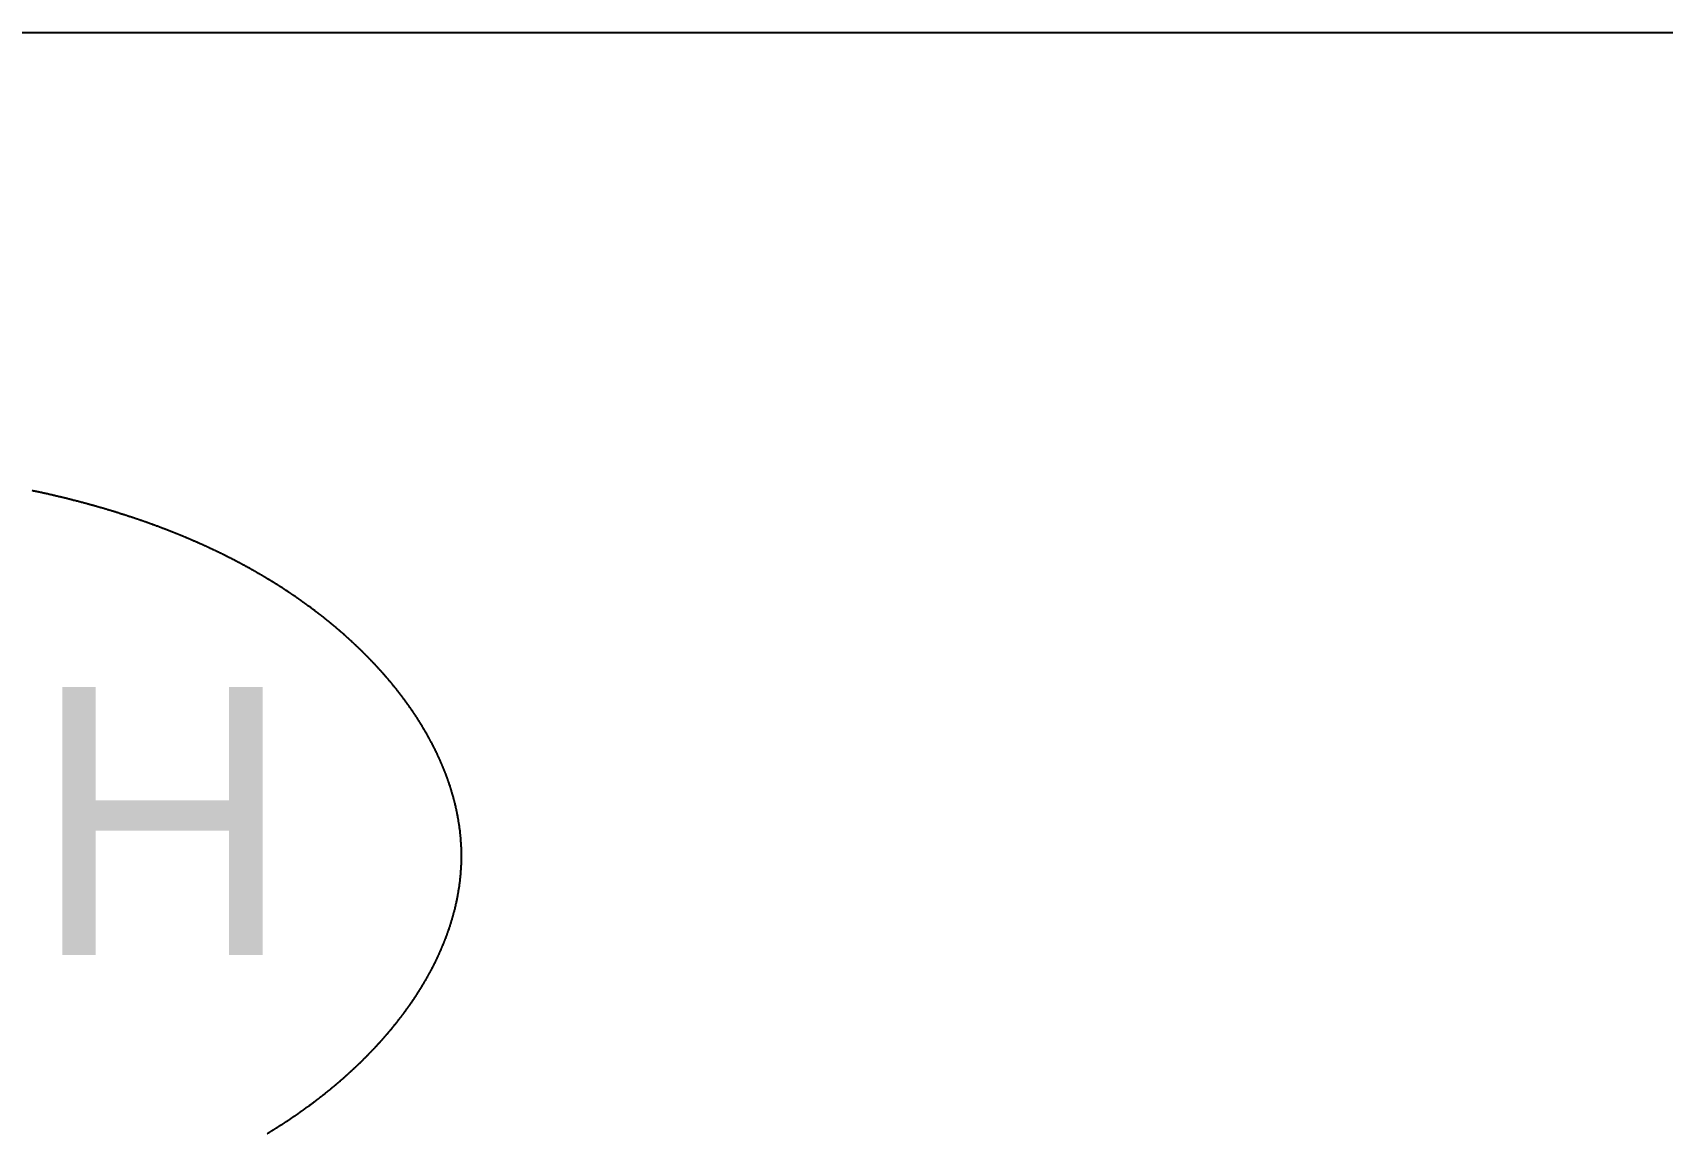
# Model space of a CAD drawing. Header units: millimetres. Extents: x 88 to 97873, y 32 to 55088.
# Drawn here: x 48591.57 to 48623.48, y 4638.97 to 4660.51 of the extents above; entities that cross this region are included whole.
import ezdxf

# ---------------------------------------------------------------- set-up
doc = ezdxf.new("R2010")
doc.units = ezdxf.units.MM
doc.header["$LTSCALE"] = 0.3
doc.layers.add('FICHAS_XLR', color=7, linetype='Continuous')
doc.styles.add('Standar', font='GOTHIC.TTF', dxfattribs={"height": 1.35})

# ---------------------------------------------------------------- blocks, each defined once
blk = doc.blocks.new('FICHA_XLR_FEMEA')
at = {"layer": 'FICHAS_XLR', "color": 0}
blk.add_lwpolyline([(340.7, 1173.3), (341, 1173.5), (341.2, 1173.7), (341.5, 1173.8), (341.8, 1174), (342, 1174.2), (342.3, 1174.3), (342.6, 1174.5), (342.9, 1174.7), (343.1, 1174.8), (343.4, 1175), (343.7, 1175.2), (343.9, 1175.3), (344.2, 1175.5), (344.5, 1175.7), (344.7, 1175.8), (345, 1176), (345.3, 1176.2), (345.5, 1176.3), (345.8, 1176.5), (346.1, 1176.7), (346.3, 1176.8), (346.6, 1177), (346.9, 1177.2), (347.1, 1177.3), (347.4, 1177.5), (347.7, 1177.7), (347.9, 1177.8), (348.2, 1178), (348.5, 1178.2), (348.7, 1178.3), (349, 1178.5), (349.3, 1178.7), (349.5, 1178.8), (349.8, 1179), (350.1, 1179.2), (350.3, 1179.3), (350.6, 1179.5), (350.9, 1179.7), (351.1, 1179.8), (351.4, 1180), (351.7, 1180.2), (351.9, 1180.4), (352.2, 1180.5), (352.4, 1180.7), (352.7, 1180.9), (353, 1181), (353.2, 1181.2), (353.5, 1181.4), (353.8, 1181.6), (354, 1181.7), (354.3, 1181.9), (354.5, 1182.1), (354.8, 1182.2), (355.1, 1182.4), (355.3, 1182.6), (355.6, 1182.8), (355.8, 1182.9), (356.1, 1183.1), (356.4, 1183.3), (356.6, 1183.4), (356.9, 1183.6), (357.1, 1183.8), (357.4, 1184), (357.7, 1184.1), (357.9, 1184.3), (358.2, 1184.5), (358.4, 1184.7), (358.7, 1184.8), (358.9, 1185), (359.2, 1185.2), (359.5, 1185.4), (359.7, 1185.5), (360, 1185.7), (360.2, 1185.9), (360.5, 1186.1), (360.7, 1186.2), (361, 1186.4), (361.3, 1186.6), (361.5, 1186.8), (361.8, 1186.9), (362, 1187.1), (362.3, 1187.3), (362.5, 1187.5), (362.8, 1187.6), (363, 1187.8), (363.3, 1188), (363.6, 1188.2), (363.8, 1188.3), (364.1, 1188.5), (364.3, 1188.7), (364.6, 1188.9), (364.8, 1189.1), (365.1, 1189.2), (365.3, 1189.4), (365.6, 1189.6), (365.8, 1189.8), (366.1, 1189.9), (366.3, 1190.1), (366.6, 1190.3), (366.8, 1190.5), (367.1, 1190.7), (367.3, 1190.8), (367.6, 1191), (367.8, 1191.2), (368.1, 1191.4), (368.3, 1191.6), (368.6, 1191.7), (368.8, 1191.9), (369.1, 1192.1), (369.3, 1192.3), (369.6, 1192.5), (369.8, 1192.6), (370.1, 1192.8), (370.3, 1193), (370.6, 1193.2), (370.8, 1193.4), (371.1, 1193.5), (371.3, 1193.7), (371.6, 1193.9), (371.8, 1194.1), (372.1, 1194.3), (372.3, 1194.5), (372.6, 1194.6), (372.8, 1194.8), (373.1, 1195), (373.3, 1195.2), (373.6, 1195.4), (373.8, 1195.6), (374, 1195.7), (374.3, 1195.9), (374.5, 1196.1), (374.8, 1196.3), (375, 1196.5), (375.3, 1196.7), (375.5, 1196.8), (375.8, 1197), (376, 1197.2), (376.2, 1197.4), (376.5, 1197.6), (376.7, 1197.8), (377, 1197.9), (377.2, 1198.1), (377.5, 1198.3), (377.7, 1198.5), (377.9, 1198.7), (378.2, 1198.9), (378.4, 1199.1), (378.7, 1199.2), (378.9, 1199.4), (379.1, 1199.6), (379.4, 1199.8), (379.6, 1200), (379.9, 1200.2), (380.1, 1200.4), (380.3, 1200.5), (380.6, 1200.7), (380.8, 1200.9), (381.1, 1201.1), (381.3, 1201.3), (381.5, 1201.5), (381.8, 1201.7), (382, 1201.9), (382.3, 1202), (382.5, 1202.2), (382.7, 1202.4), (383, 1202.6), (383.2, 1202.8), (383.4, 1203), (383.7, 1203.2), (383.9, 1203.4), (384.1, 1203.5), (384.4, 1203.7), (384.6, 1203.9), (384.9, 1204.1), (385.1, 1204.3), (385.3, 1204.5), (385.6, 1204.7), (385.8, 1204.9), (386, 1205.1), (386.3, 1205.3), (386.5, 1205.4), (386.7, 1205.6), (387, 1205.8), (387.2, 1206), (387.4, 1206.2), (387.7, 1206.4), (387.9, 1206.6), (388.1, 1206.8), (388.4, 1207), (388.6, 1207.2), (388.8, 1207.4), (389.1, 1207.5), (389.3, 1207.7), (389.5, 1207.9), (389.7, 1208.1), (390, 1208.3), (390.2, 1208.5), (390.4, 1208.7), (390.7, 1208.9), (390.9, 1209.1), (391.1, 1209.3), (391.4, 1209.5), (391.6, 1209.7), (391.8, 1209.9), (392, 1210), (392.3, 1210.2), (392.5, 1210.4), (392.7, 1210.6), (393, 1210.8), (393.2, 1211), (393.4, 1211.2), (393.6, 1211.4), (393.9, 1211.6), (394.1, 1211.8), (394.3, 1212), (394.5, 1212.2), (394.8, 1212.4), (395, 1212.6), (395.2, 1212.8), (395.4, 1213), (395.7, 1213.2), (395.9, 1213.4), (396.1, 1213.5), (396.3, 1213.7), (396.6, 1213.9), (396.8, 1214.1), (397, 1214.3), (397.2, 1214.5), (397.5, 1214.7), (397.7, 1214.9), (397.9, 1215.1), (398.1, 1215.3), (398.3, 1215.5), (398.6, 1215.7), (398.8, 1215.9), (399, 1216.1), (399.2, 1216.3), (399.4, 1216.5), (399.7, 1216.7), (399.9, 1216.9), (400.1, 1217.1), (400.3, 1217.3), (400.5, 1217.5), (400.8, 1217.7), (401, 1217.9), (401.2, 1218.1), (401.4, 1218.3), (401.6, 1218.5), (401.9, 1218.7), (402.1, 1218.9), (402.3, 1219.1), (402.5, 1219.3), (402.7, 1219.5), (402.9, 1219.7), (403.2, 1219.9), (403.4, 1220.1), (403.6, 1220.3), (403.8, 1220.5), (404, 1220.7), (404.2, 1220.9), (404.5, 1221.1), (404.7, 1221.3), (404.9, 1221.5), (405.1, 1221.7), (405.3, 1221.9), (405.5, 1222.1), (405.7, 1222.3), (406, 1222.5), (406.2, 1222.7), (406.4, 1222.9), (406.6, 1223.1), (406.8, 1223.3), (407, 1223.5), (407.2, 1223.7), (407.4, 1223.9), (407.7, 1224.1), (407.9, 1224.3), (408.1, 1224.5), (408.3, 1224.7), (408.5, 1224.9), (408.7, 1225.1), (408.9, 1225.3), (409.1, 1225.5), (409.3, 1225.7), (409.6, 1225.9), (409.8, 1226.1), (410, 1226.3), (410.2, 1226.5), (410.4, 1226.7), (410.6, 1226.9), (410.8, 1227.1), (411, 1227.3), (411.2, 1227.5), (411.4, 1227.7), (411.6, 1227.9), (411.8, 1228.1), (412, 1228.4), (412.2, 1228.6), (412.5, 1228.8), (412.7, 1229), (412.9, 1229.2), (413.1, 1229.4), (413.3, 1229.6), (413.5, 1229.8), (413.7, 1230), (413.9, 1230.2), (414.1, 1230.4), (414.3, 1230.6), (414.5, 1230.8), (414.7, 1231), (414.9, 1231.2), (415.1, 1231.4), (415.3, 1231.6), (415.5, 1231.8), (415.7, 1232.1), (415.9, 1232.3), (416.1, 1232.5), (416.3, 1232.7), (416.5, 1232.9), (416.7, 1233.1), (416.9, 1233.3), (417.1, 1233.5), (417.3, 1233.7), (417.5, 1233.9), (417.7, 1234.1), (417.9, 1234.3), (418.1, 1234.5), (418.3, 1234.7), (418.5, 1235), (418.7, 1235.2), (418.9, 1235.4), (419.1, 1235.6), (419.3, 1235.8), (419.5, 1236), (419.7, 1236.2), (419.9, 1236.4), (420.1, 1236.6), (420.3, 1236.8), (420.5, 1237), (420.7, 1237.2), (420.9, 1237.5), (421.1, 1237.7), (421.3, 1237.9), (421.5, 1238.1), (421.7, 1238.3), (421.8, 1238.5), (422, 1238.7), (422.2, 1238.9), (422.4, 1239.1), (422.6, 1239.3), (422.8, 1239.6), (423, 1239.8), (423.2, 1240), (423.4, 1240.2), (423.6, 1240.4), (423.8, 1240.6), (424, 1240.8), (424.2, 1241), (424.3, 1241.2), (424.5, 1241.4), (424.7, 1241.7), (424.9, 1241.9), (425.1, 1242.1), (425.3, 1242.3), (425.5, 1242.5), (425.7, 1242.7), (425.9, 1242.9), (426, 1243.1), (426.2, 1243.4), (426.4, 1243.6), (426.6, 1243.8), (426.8, 1244), (427, 1244.2), (427.2, 1244.4), (427.4, 1244.6), (427.5, 1244.8), (427.7, 1245.1), (427.9, 1245.3), (428.1, 1245.5), (428.3, 1245.7), (428.5, 1245.9), (428.7, 1246.1), (428.8, 1246.3), (429, 1246.5), (429.2, 1246.8), (429.4, 1247), (429.6, 1247.2), (429.8, 1247.4), (429.9, 1247.6), (430.1, 1247.8), (430.3, 1248), (430.5, 1248.3), (430.7, 1248.5), (430.8, 1248.7), (431, 1248.9), (431.2, 1249.1), (431.4, 1249.3), (431.6, 1249.5), (431.8, 1249.8), (431.9, 1250), (432.1, 1250.2), (432.3, 1250.4), (432.5, 1250.6), (432.6, 1250.8), (432.8, 1251), (433, 1251.3), (433.2, 1251.5), (433.4, 1251.7), (433.5, 1251.9), (433.7, 1252.1), (433.9, 1252.3), (434.1, 1252.6), (434.2, 1252.8), (434.4, 1253), (434.6, 1253.2), (434.8, 1253.4), (434.9, 1253.6), (435.1, 1253.9), (435.3, 1254.1), (435.5, 1254.3), (435.6, 1254.5), (435.8, 1254.7), (436, 1254.9), (436.2, 1255.2), (436.3, 1255.4), (436.5, 1255.6), (436.7, 1255.8), (436.9, 1256), (437, 1256.2), (437.2, 1256.5), (437.4, 1256.7), (437.5, 1256.9), (437.7, 1257.1), (437.9, 1257.3), (438, 1257.6), (438.2, 1257.8), (438.4, 1258), (438.6, 1258.2), (438.7, 1258.4), (438.9, 1258.6), (439.1, 1258.9), (439.2, 1259.1), (439.4, 1259.3), (439.6, 1259.5), (439.7, 1259.7), (439.9, 1260), (440.1, 1260.2), (440.2, 1260.4), (440.4, 1260.6), (440.6, 1260.8), (440.7, 1261.1), (440.9, 1261.3), (441.1, 1261.5), (441.2, 1261.7), (441.4, 1261.9), (441.6, 1262.2), (441.7, 1262.4), (441.9, 1262.6), (442, 1262.8), (442.2, 1263), (442.4, 1263.3), (442.5, 1263.5), (442.7, 1263.7), (442.9, 1263.9), (443, 1264.1), (443.2, 1264.4), (443.3, 1264.6), (443.5, 1264.8), (443.7, 1265), (443.8, 1265.2), (444, 1265.5), (444.1, 1265.7), (444.3, 1265.9), (444.5, 1266.1), (444.6, 1266.4), (444.8, 1266.6), (444.9, 1266.8), (445.1, 1267), (445.3, 1267.2), (445.4, 1267.5), (445.6, 1267.7), (445.7, 1267.9), (445.9, 1268.1), (446, 1268.4), (446.2, 1268.6), (446.4, 1268.8), (446.5, 1269), (446.7, 1269.2), (446.8, 1269.5), (447, 1269.7), (447.1, 1269.9), (447.3, 1270.1), (447.4, 1270.4), (447.6, 1270.6), (447.7, 1270.8), (447.9, 1271), (448.1, 1271.3), (448.2, 1271.5), (448.4, 1271.7), (448.5, 1271.9), (448.7, 1272.1), (448.8, 1272.4), (449, 1272.6), (449.1, 1272.8), (449.3, 1273), (449.4, 1273.3), (449.6, 1273.5), (449.7, 1273.7), (449.9, 1273.9), (450, 1274.2), (450.2, 1274.4), (450.3, 1274.6), (450.5, 1274.8), (450.6, 1275.1), (450.7, 1275.3), (450.9, 1275.5), (451, 1275.7), (451.2, 1276), (451.3, 1276.2), (451.5, 1276.4), (451.6, 1276.6), (451.8, 1276.9), (451.9, 1277.1), (452.1, 1277.3), (452.2, 1277.5), (452.4, 1277.8), (452.5, 1278), (452.6, 1278.2), (452.8, 1278.4), (452.9, 1278.7), (453.1, 1278.9), (453.2, 1279.1), (453.4, 1279.3), (453.5, 1279.6), (453.6, 1279.8), (453.8, 1280), (453.9, 1280.3), (454.1, 1280.5), (454.2, 1280.7), (454.3, 1280.9), (454.5, 1281.2), (454.6, 1281.4), (454.8, 1281.6), (454.9, 1281.8), (455, 1282.1), (455.2, 1282.3), (455.3, 1282.5), (455.4, 1282.7), (455.6, 1283), (455.7, 1283.2), (455.9, 1283.4), (456, 1283.7), (456.1, 1283.9), (456.3, 1284.1), (456.4, 1284.3), (456.5, 1284.6), (456.7, 1284.8), (456.8, 1285), (456.9, 1285.2), (457.1, 1285.5), (457.2, 1285.7), (457.3, 1285.9), (457.5, 1286.2), (457.6, 1286.4), (457.7, 1286.6), (457.9, 1286.8), (458, 1287.1), (458.1, 1287.3), (458.3, 1287.5), (458.4, 1287.8), (458.5, 1288), (458.7, 1288.2), (458.8, 1288.4), (458.9, 1288.7), (459, 1288.9), (459.2, 1289.1), (459.3, 1289.4), (459.4, 1289.6), (459.6, 1289.8), (459.7, 1290.1), (459.8, 1290.3), (459.9, 1290.5), (460.1, 1290.7), (460.2, 1291), (460.3, 1291.2), (460.5, 1291.4), (460.6, 1291.7), (460.7, 1291.9), (460.8, 1292.1), (461, 1292.3), (461.1, 1292.6), (461.2, 1292.8), (461.3, 1293), (461.5, 1293.3), (461.6, 1293.5), (461.7, 1293.7), (461.8, 1294), (461.9, 1294.2), (462.1, 1294.4), (462.2, 1294.7), (462.3, 1294.9), (462.4, 1295.1), (462.6, 1295.3), (462.7, 1295.6), (462.8, 1295.8), (462.9, 1296), (463, 1296.3), (463.2, 1296.5), (463.3, 1296.7), (463.4, 1297), (463.5, 1297.2), (463.6, 1297.4), (463.7, 1297.7), (463.9, 1297.9), (464, 1298.1), (464.1, 1298.3), (464.2, 1298.6), (464.3, 1298.8), (464.4, 1299), (464.6, 1299.3), (464.7, 1299.5), (464.8, 1299.7), (464.9, 1300), (465, 1300.2), (465.1, 1300.4), (465.2, 1300.7), (465.4, 1300.9), (465.5, 1301.1), (465.6, 1301.4), (465.7, 1301.6), (465.8, 1301.8), (465.9, 1302.1), (466, 1302.3), (466.1, 1302.5), (466.3, 1302.8), (466.4, 1303), (466.5, 1303.2), (466.6, 1303.5), (466.7, 1303.7), (466.8, 1303.9), (466.9, 1304.2), (467, 1304.4), (467.1, 1304.6), (467.2, 1304.9), (467.3, 1305.1), (467.5, 1305.3), (467.6, 1305.6), (467.7, 1305.8), (467.8, 1306), (467.9, 1306.3), (468, 1306.5), (468.1, 1306.7), (468.2, 1307), (468.3, 1307.2), (468.4, 1307.4), (468.5, 1307.7), (468.6, 1307.9), (468.7, 1308.1), (468.8, 1308.4), (468.9, 1308.6), (469, 1308.8), (469.1, 1309.1), (469.2, 1309.3), (469.3, 1309.5), (469.4, 1309.8), (469.5, 1310), (469.6, 1310.2), (469.7, 1310.5), (469.8, 1310.7), (469.9, 1310.9), (470, 1311.2), (470.1, 1311.4), (470.2, 1311.6), (470.3, 1311.9), (470.4, 1312.1), (470.5, 1312.3), (470.6, 1312.6), (470.7, 1312.8), (470.8, 1313), (470.9, 1313.3), (471, 1313.5), (471.1, 1313.7), (471.2, 1314), (471.3, 1314.2), (471.4, 1314.5), (471.5, 1314.7), (471.6, 1314.9), (471.7, 1315.2), (471.8, 1315.4), (471.9, 1315.6), (472, 1315.9), (472, 1316.1), (472.1, 1316.3), (472.2, 1316.6), (472.3, 1316.8), (472.4, 1317), (472.5, 1317.3), (472.6, 1317.5), (472.7, 1317.7), (472.8, 1318), (472.9, 1318.2), (473, 1318.5), (473, 1318.7), (473.1, 1318.9), (473.2, 1319.2), (473.3, 1319.4), (473.4, 1319.6), (473.5, 1319.9), (473.6, 1320.1), (473.7, 1320.3), (473.7, 1320.6), (473.8, 1320.8), (473.9, 1321.1), (474, 1321.3), (474.1, 1321.5), (474.2, 1321.8), (474.3, 1322), (474.3, 1322.2), (474.4, 1322.5), (474.5, 1322.7), (474.6, 1322.9), (474.7, 1323.2), (474.8, 1323.4), (474.8, 1323.7), (474.9, 1323.9), (475, 1324.1), (475.1, 1324.4), (475.2, 1324.6), (475.2, 1324.8), (475.3, 1325.1), (475.4, 1325.3), (475.5, 1325.5), (475.6, 1325.8), (475.6, 1326), (475.7, 1326.3), (475.8, 1326.5), (475.9, 1326.7), (475.9, 1327), (476, 1327.2), (476.1, 1327.4), (476.2, 1327.7), (476.3, 1327.9), (476.3, 1328.2), (476.4, 1328.4), (476.5, 1328.6), (476.6, 1328.9), (476.6, 1329.1), (476.7, 1329.3), (476.8, 1329.6), (476.8, 1329.8), (476.9, 1330.1), (477, 1330.3), (477.1, 1330.5), (477.1, 1330.8), (477.2, 1331), (477.3, 1331.2), (477.3, 1331.5), (477.4, 1331.7), (477.5, 1332), (477.6, 1332.2), (477.6, 1332.4), (477.7, 1332.7), (477.8, 1332.9), (477.8, 1333.2), (477.9, 1333.4), (478, 1333.6), (478, 1333.9), (478.1, 1334.1), (478.2, 1334.3), (478.2, 1334.6), (478.3, 1334.8), (478.4, 1335.1), (478.4, 1335.3), (478.5, 1335.5), (478.6, 1335.8), (478.6, 1336), (478.7, 1336.3), (478.8, 1336.5), (478.8, 1336.7), (478.9, 1337), (478.9, 1337.2), (479, 1337.4), (479.1, 1337.7), (479.1, 1337.9), (479.2, 1338.2), (479.3, 1338.4), (479.3, 1338.6), (479.4, 1338.9), (479.4, 1339.1), (479.5, 1339.4), (479.6, 1339.6), (479.6, 1339.8), (479.7, 1340.1), (479.7, 1340.3), (479.8, 1340.6), (479.8, 1340.8), (479.9, 1341), (480, 1341.3), (480, 1341.5), (480.1, 1341.7), (480.1, 1342), (480.2, 1342.2), (480.2, 1342.5), (480.3, 1342.7), (480.3, 1342.9), (480.4, 1343.2), (480.5, 1343.4), (480.5, 1343.7), (480.6, 1343.9), (480.6, 1344.1), (480.7, 1344.4), (480.7, 1344.6), (480.8, 1344.9), (480.8, 1345.1), (480.9, 1345.3), (480.9, 1345.6), (481, 1345.8), (481, 1346.1), (481.1, 1346.3), (481.1, 1346.5), (481.2, 1346.8), (481.2, 1347), (481.3, 1347.3), (481.3, 1347.5), (481.4, 1347.7), (481.4, 1348), (481.4, 1348.2), (481.5, 1348.5), (481.5, 1348.7), (481.6, 1348.9), (481.6, 1349.2), (481.7, 1349.4), (481.7, 1349.7), (481.8, 1349.9), (481.8, 1350.1), (481.9, 1350.4), (481.9, 1350.6), (481.9, 1350.9), (482, 1351.1), (482, 1351.3), (482.1, 1351.6), (482.1, 1351.8), (482.1, 1352.1), (482.2, 1352.3), (482.2, 1352.5), (482.3, 1352.8), (482.3, 1353), (482.3, 1353.3), (482.4, 1353.5), (482.4, 1353.7), (482.5, 1354), (482.5, 1354.2), (482.5, 1354.5), (482.6, 1354.7), (482.6, 1354.9), (482.6, 1355.2), (482.7, 1355.4), (482.7, 1355.7), (482.7, 1355.9), (482.8, 1356.1), (482.8, 1356.4), (482.8, 1356.6), (482.9, 1356.9), (482.9, 1357.1), (482.9, 1357.3), (483, 1357.6), (483, 1357.8), (483, 1358.1), (483.1, 1358.3), (483.1, 1358.5), (483.1, 1358.8), (483.2, 1359), (483.2, 1359.3), (483.2, 1359.5), (483.3, 1359.8), (483.3, 1360), (483.3, 1360.2), (483.3, 1360.5), (483.4, 1360.7), (483.4, 1361), (483.4, 1361.2), (483.5, 1361.4), (483.5, 1361.7), (483.5, 1361.9), (483.5, 1362.2), (483.6, 1362.4), (483.6, 1362.6), (483.6, 1362.9), (483.6, 1363.1), (483.7, 1363.4), (483.7, 1363.6), (483.7, 1363.8), (483.7, 1364.1), (483.7, 1364.3), (483.8, 1364.6), (483.8, 1364.8), (483.8, 1365.1), (483.8, 1365.3), (483.8, 1365.5), (483.9, 1365.8), (483.9, 1366), (483.9, 1366.3), (483.9, 1366.5), (483.9, 1366.7), (484, 1367), (484, 1367.2), (484, 1367.5), (484, 1367.7), (484, 1367.9), (484, 1368.2), (484.1, 1368.4), (484.1, 1368.7), (484.1, 1368.9), (484.1, 1369.1), (484.1, 1369.4), (484.1, 1369.6), (484.2, 1369.9), (484.2, 1370.1), (484.2, 1370.4), (484.2, 1370.6), (484.2, 1370.8), (484.2, 1371.1), (484.2, 1371.3), (484.2, 1371.6), (484.2, 1371.8), (484.3, 1372), (484.3, 1372.3), (484.3, 1372.5), (484.3, 1372.8), (484.3, 1373), (484.3, 1373.2), (484.3, 1373.5), (484.3, 1373.7), (484.3, 1374), (484.3, 1374.2), (484.3, 1374.5), (484.3, 1374.7), (484.4, 1374.9), (484.4, 1375.2), (484.4, 1375.4), (484.4, 1375.7), (484.4, 1375.9), (484.4, 1376.1), (484.4, 1376.4), (484.4, 1376.6), (484.4, 1376.9), (484.4, 1377.1), (484.4, 1377.4), (484.4, 1377.6), (484.4, 1377.8), (484.4, 1378.1), (484.4, 1378.3), (484.4, 1378.6), (484.4, 1378.8), (484.4, 1379), (484.4, 1379.3), (484.4, 1379.5), (484.4, 1379.8), (484.4, 1380), (484.4, 1380.2), (484.4, 1380.5), (484.4, 1380.7), (484.4, 1381), (484.4, 1381.2), (484.4, 1381.5), (484.4, 1381.7), (484.4, 1381.9), (484.4, 1382.2), (484.3, 1382.4), (484.3, 1382.7), (484.3, 1382.9), (484.3, 1383.1), (484.3, 1383.4), (484.3, 1383.6), (484.3, 1383.9), (484.3, 1384.1), (484.3, 1384.3), (484.3, 1384.6), (484.3, 1384.8), (484.3, 1385.1), (484.2, 1385.3), (484.2, 1385.6), (484.2, 1385.8), (484.2, 1386), (484.2, 1386.3), (484.2, 1386.5), (484.2, 1386.8), (484.2, 1387), (484.2, 1387.2), (484.1, 1387.5), (484.1, 1387.7), (484.1, 1388), (484.1, 1388.2), (484.1, 1388.4), (484.1, 1388.7), (484, 1388.9), (484, 1389.2), (484, 1389.4), (484, 1389.7), (484, 1389.9), (484, 1390.1), (483.9, 1390.4), (483.9, 1390.6), (483.9, 1390.9), (483.9, 1391.1), (483.9, 1391.3), (483.8, 1391.6), (483.8, 1391.8), (483.8, 1392.1), (483.8, 1392.3), (483.8, 1392.5), (483.7, 1392.8), (483.7, 1393), (483.7, 1393.3), (483.7, 1393.5), (483.7, 1393.7), (483.6, 1394), (483.6, 1394.2), (483.6, 1394.5), (483.6, 1394.7), (483.5, 1395), (483.5, 1395.2), (483.5, 1395.4), (483.5, 1395.7), (483.4, 1395.9), (483.4, 1396.2), (483.4, 1396.4), (483.3, 1396.6), (483.3, 1396.9), (483.3, 1397.1), (483.3, 1397.4), (483.2, 1397.6), (483.2, 1397.8), (483.2, 1398.1), (483.1, 1398.3), (483.1, 1398.6), (483.1, 1398.8), (483, 1399), (483, 1399.3), (483, 1399.5), (482.9, 1399.8), (482.9, 1400), (482.9, 1400.2), (482.8, 1400.5), (482.8, 1400.7), (482.8, 1401), (482.7, 1401.2), (482.7, 1401.5), (482.7, 1401.7), (482.6, 1401.9), (482.6, 1402.2), (482.6, 1402.4), (482.5, 1402.7), (482.5, 1402.9), (482.5, 1403.1), (482.4, 1403.4), (482.4, 1403.6), (482.3, 1403.9), (482.3, 1404.1), (482.3, 1404.3), (482.2, 1404.6), (482.2, 1404.8), (482.1, 1405.1), (482.1, 1405.3), (482.1, 1405.5), (482, 1405.8), (482, 1406), (481.9, 1406.3), (481.9, 1406.5), (481.9, 1406.7), (481.8, 1407), (481.8, 1407.2), (481.7, 1407.5), (481.7, 1407.7), (481.6, 1407.9), (481.6, 1408.2), (481.5, 1408.4), (481.5, 1408.7), (481.4, 1408.9), (481.4, 1409.1), (481.4, 1409.4), (481.3, 1409.6), (481.3, 1409.9), (481.2, 1410.1), (481.2, 1410.3), (481.1, 1410.6), (481.1, 1410.8), (481, 1411.1), (481, 1411.3), (480.9, 1411.5), (480.9, 1411.8), (480.8, 1412), (480.8, 1412.3), (480.7, 1412.5), (480.7, 1412.7), (480.6, 1413), (480.6, 1413.2), (480.5, 1413.5), (480.5, 1413.7), (480.4, 1413.9), (480.3, 1414.2), (480.3, 1414.4), (480.2, 1414.6), (480.2, 1414.9), (480.1, 1415.1), (480.1, 1415.4), (480, 1415.6), (480, 1415.8), (479.9, 1416.1), (479.8, 1416.3), (479.8, 1416.6), (479.7, 1416.8), (479.7, 1417), (479.6, 1417.3), (479.6, 1417.5), (479.5, 1417.8), (479.4, 1418), (479.4, 1418.2), (479.3, 1418.5), (479.3, 1418.7), (479.2, 1419), (479.1, 1419.2), (479.1, 1419.4), (479, 1419.7), (478.9, 1419.9), (478.9, 1420.1), (478.8, 1420.4), (478.8, 1420.6), (478.7, 1420.9), (478.6, 1421.1), (478.6, 1421.3), (478.5, 1421.6), (478.4, 1421.8), (478.4, 1422.1), (478.3, 1422.3), (478.2, 1422.5), (478.2, 1422.8), (478.1, 1423), (478, 1423.2), (478, 1423.5), (477.9, 1423.7), (477.8, 1424), (477.8, 1424.2), (477.7, 1424.4), (477.6, 1424.7), (477.6, 1424.9), (477.5, 1425.2), (477.4, 1425.4), (477.3, 1425.6), (477.3, 1425.9), (477.2, 1426.1), (477.1, 1426.3), (477.1, 1426.6), (477, 1426.8), (476.9, 1427.1), (476.8, 1427.3), (476.8, 1427.5), (476.7, 1427.8), (476.6, 1428), (476.6, 1428.2), (476.5, 1428.5), (476.4, 1428.7), (476.3, 1429), (476.3, 1429.2), (476.2, 1429.4), (476.1, 1429.7), (476, 1429.9), (475.9, 1430.1), (475.9, 1430.4), (475.8, 1430.6), (475.7, 1430.9), (475.6, 1431.1), (475.6, 1431.3), (475.5, 1431.6), (475.4, 1431.8), (475.3, 1432), (475.2, 1432.3), (475.2, 1432.5), (475.1, 1432.7), (475, 1433), (474.9, 1433.2), (474.8, 1433.5), (474.8, 1433.7), (474.7, 1433.9), (474.6, 1434.2), (474.5, 1434.4), (474.4, 1434.6), (474.3, 1434.9), (474.3, 1435.1), (474.2, 1435.4), (474.1, 1435.6), (474, 1435.8), (473.9, 1436.1), (473.8, 1436.3), (473.7, 1436.5), (473.7, 1436.8), (473.6, 1437), (473.5, 1437.2), (473.4, 1437.5), (473.3, 1437.7), (473.2, 1438), (473.1, 1438.2), (473, 1438.4), (473, 1438.7), (472.9, 1438.9), (472.8, 1439.1), (472.7, 1439.4), (472.6, 1439.6), (472.5, 1439.8), (472.4, 1440.1), (472.3, 1440.3), (472.2, 1440.5), (472.1, 1440.8), (472, 1441), (472, 1441.3), (471.9, 1441.5), (471.8, 1441.7), (471.7, 1442), (471.6, 1442.2), (471.5, 1442.4), (471.4, 1442.7), (471.3, 1442.9), (471.2, 1443.1), (471.1, 1443.4), (471, 1443.6), (470.9, 1443.8), (470.8, 1444.1), (470.7, 1444.3), (470.6, 1444.5), (470.5, 1444.8), (470.4, 1445), (470.3, 1445.2), (470.2, 1445.5), (470.1, 1445.7), (470, 1445.9), (469.9, 1446.2), (469.8, 1446.4), (469.7, 1446.7), (469.6, 1446.9), (469.5, 1447.1), (469.4, 1447.4), (469.3, 1447.6), (469.2, 1447.8), (469.1, 1448.1), (469, 1448.3), (468.9, 1448.5), (468.8, 1448.8), (468.7, 1449), (468.6, 1449.2), (468.5, 1449.5), (468.4, 1449.7), (468.3, 1449.9), (468.2, 1450.2), (468.1, 1450.4), (468, 1450.6), (467.9, 1450.9), (467.8, 1451.1), (467.7, 1451.3), (467.6, 1451.6), (467.5, 1451.8), (467.3, 1452), (467.2, 1452.3), (467.1, 1452.5), (467, 1452.7), (466.9, 1453), (466.8, 1453.2), (466.7, 1453.4), (466.6, 1453.7), (466.5, 1453.9), (466.4, 1454.1), (466.3, 1454.4), (466.1, 1454.6), (466, 1454.8), (465.9, 1455.1), (465.8, 1455.3), (465.7, 1455.5), (465.6, 1455.8), (465.5, 1456), (465.4, 1456.2), (465.2, 1456.4), (465.1, 1456.7), (465, 1456.9), (464.9, 1457.1), (464.8, 1457.4), (464.7, 1457.6), (464.6, 1457.8), (464.4, 1458.1), (464.3, 1458.3), (464.2, 1458.5), (464.1, 1458.8), (464, 1459), (463.9, 1459.2), (463.7, 1459.5), (463.6, 1459.7), (463.5, 1459.9), (463.4, 1460.2), (463.3, 1460.4), (463.2, 1460.6), (463, 1460.8), (462.9, 1461.1), (462.8, 1461.3), (462.7, 1461.5), (462.6, 1461.8), (462.4, 1462), (462.3, 1462.2), (462.2, 1462.5), (462.1, 1462.7), (461.9, 1462.9), (461.8, 1463.2), (461.7, 1463.4), (461.6, 1463.6), (461.5, 1463.8), (461.3, 1464.1), (461.2, 1464.3), (461.1, 1464.5), (461, 1464.8), (460.8, 1465), (460.7, 1465.2), (460.6, 1465.5), (460.5, 1465.7), (460.3, 1465.9), (460.2, 1466.1), (460.1, 1466.4), (459.9, 1466.6), (459.8, 1466.8), (459.7, 1467.1), (459.6, 1467.3), (459.4, 1467.5), (459.3, 1467.7), (459.2, 1468), (459, 1468.2), (458.9, 1468.4), (458.8, 1468.7), (458.7, 1468.9), (458.5, 1469.1), (458.4, 1469.4), (458.3, 1469.6), (458.1, 1469.8), (458, 1470), (457.9, 1470.3), (457.7, 1470.5), (457.6, 1470.7), (457.5, 1471), (457.3, 1471.2), (457.2, 1471.4), (457.1, 1471.6), (456.9, 1471.9), (456.8, 1472.1), (456.7, 1472.3), (456.5, 1472.5), (456.4, 1472.8), (456.3, 1473), (456.1, 1473.2), (456, 1473.5), (455.9, 1473.7), (455.7, 1473.9), (455.6, 1474.1), (455.4, 1474.4), (455.3, 1474.6), (455.2, 1474.8), (455, 1475), (454.9, 1475.3), (454.8, 1475.5), (454.6, 1475.7), (454.5, 1476), (454.3, 1476.2), (454.2, 1476.4), (454.1, 1476.6), (453.9, 1476.9), (453.8, 1477.1), (453.6, 1477.3), (453.5, 1477.5), (453.4, 1477.8), (453.2, 1478), (453.1, 1478.2), (452.9, 1478.4), (452.8, 1478.7), (452.6, 1478.9), (452.5, 1479.1), (452.4, 1479.3), (452.2, 1479.6), (452.1, 1479.8), (451.9, 1480), (451.8, 1480.3), (451.6, 1480.5), (451.5, 1480.7), (451.3, 1480.9), (451.2, 1481.2), (451, 1481.4), (450.9, 1481.6), (450.7, 1481.8), (450.6, 1482.1), (450.5, 1482.3), (450.3, 1482.5), (450.2, 1482.7), (450, 1482.9), (449.9, 1483.2), (449.7, 1483.4), (449.6, 1483.6), (449.4, 1483.8), (449.3, 1484.1), (449.1, 1484.3), (449, 1484.5), (448.8, 1484.7), (448.7, 1485), (448.5, 1485.2), (448.4, 1485.4), (448.2, 1485.6), (448.1, 1485.9), (447.9, 1486.1), (447.7, 1486.3), (447.6, 1486.5), (447.4, 1486.8), (447.3, 1487), (447.1, 1487.2), (447, 1487.4), (446.8, 1487.6), (446.7, 1487.9), (446.5, 1488.1), (446.4, 1488.3), (446.2, 1488.5), (446, 1488.8), (445.9, 1489), (445.7, 1489.2), (445.6, 1489.4), (445.4, 1489.6), (445.3, 1489.9), (445.1, 1490.1), (444.9, 1490.3), (444.8, 1490.5), (444.6, 1490.8), (444.5, 1491), (444.3, 1491.2), (444.1, 1491.4), (444, 1491.6), (443.8, 1491.9), (443.7, 1492.1), (443.5, 1492.3), (443.3, 1492.5), (443.2, 1492.7), (443, 1493), (442.9, 1493.2), (442.7, 1493.4), (442.5, 1493.6), (442.4, 1493.9), (442.2, 1494.1), (442, 1494.3), (441.9, 1494.5), (441.7, 1494.7), (441.6, 1495), (441.4, 1495.2), (441.2, 1495.4), (441.1, 1495.6), (440.9, 1495.8), (440.7, 1496.1), (440.6, 1496.3), (440.4, 1496.5), (440.2, 1496.7), (440.1, 1496.9), (439.9, 1497.2), (439.7, 1497.4), (439.6, 1497.6), (439.4, 1497.8), (439.2, 1498), (439.1, 1498.2), (438.9, 1498.5), (438.7, 1498.7), (438.6, 1498.9), (438.4, 1499.1), (438.2, 1499.3), (438, 1499.6), (437.9, 1499.8), (437.7, 1500), (437.5, 1500.2), (437.4, 1500.4), (437.2, 1500.6), (437, 1500.9), (436.9, 1501.1), (436.7, 1501.3), (436.5, 1501.5), (436.3, 1501.7), (436.2, 1502), (436, 1502.2), (435.8, 1502.4), (435.6, 1502.6), (435.5, 1502.8), (435.3, 1503), (435.1, 1503.3), (434.9, 1503.5), (434.8, 1503.7), (434.6, 1503.9), (434.4, 1504.1), (434.2, 1504.3), (434.1, 1504.6), (433.9, 1504.8), (433.7, 1505), (433.5, 1505.2), (433.4, 1505.4), (433.2, 1505.6), (433, 1505.8), (432.8, 1506.1), (432.6, 1506.3), (432.5, 1506.5), (432.3, 1506.7), (432.1, 1506.9), (431.9, 1507.1), (431.8, 1507.4), (431.6, 1507.6), (431.4, 1507.8), (431.2, 1508), (431, 1508.2), (430.8, 1508.4), (430.7, 1508.6), (430.5, 1508.9), (430.3, 1509.1), (430.1, 1509.3), (429.9, 1509.5), (429.8, 1509.7), (429.6, 1509.9), (429.4, 1510.1), (429.2, 1510.4), (429, 1510.6), (428.8, 1510.8), (428.7, 1511), (428.5, 1511.2), (428.3, 1511.4), (428.1, 1511.6), (427.9, 1511.8), (427.7, 1512.1), (427.5, 1512.3), (427.4, 1512.5), (427.2, 1512.7), (427, 1512.9), (426.8, 1513.1), (426.6, 1513.3), (426.4, 1513.5), (426.2, 1513.8), (426, 1514), (425.9, 1514.2), (425.7, 1514.4), (425.5, 1514.6), (425.3, 1514.8), (425.1, 1515), (424.9, 1515.2), (424.7, 1515.5), (424.5, 1515.7), (424.3, 1515.9), (424.2, 1516.1), (424, 1516.3), (423.8, 1516.5), (423.6, 1516.7), (423.4, 1516.9), (423.2, 1517.1), (423, 1517.4), (422.8, 1517.6), (422.6, 1517.8), (422.4, 1518), (422.2, 1518.2), (422, 1518.4), (421.8, 1518.6), (421.7, 1518.8), (421.5, 1519), (421.3, 1519.2), (421.1, 1519.5), (420.9, 1519.7), (420.7, 1519.9), (420.5, 1520.1), (420.3, 1520.3), (420.1, 1520.5), (419.9, 1520.7), (419.7, 1520.9), (419.5, 1521.1), (419.3, 1521.3), (419.1, 1521.5), (418.9, 1521.7), (418.7, 1522), (418.5, 1522.2), (418.3, 1522.4), (418.1, 1522.6), (417.9, 1522.8), (417.7, 1523), (417.5, 1523.2), (417.3, 1523.4), (417.1, 1523.6), (416.9, 1523.8), (416.7, 1524), (416.5, 1524.2), (416.3, 1524.4), (416.1, 1524.6), (415.9, 1524.9), (415.7, 1525.1), (415.5, 1525.3), (415.3, 1525.5), (415.1, 1525.7), (414.9, 1525.9), (414.7, 1526.1), (414.5, 1526.3), (414.3, 1526.5), (414.1, 1526.7), (413.9, 1526.9), (413.7, 1527.1), (413.5, 1527.3), (413.3, 1527.5), (413.1, 1527.7), (412.9, 1527.9), (412.7, 1528.1), (412.5, 1528.4), (412.2, 1528.6), (412, 1528.8), (411.8, 1529), (411.6, 1529.2), (411.4, 1529.4), (411.2, 1529.6), (411, 1529.8), (410.8, 1530), (410.6, 1530.2), (410.4, 1530.4), (410.2, 1530.6), (410, 1530.8), (409.8, 1531), (409.6, 1531.2), (409.3, 1531.4), (409.1, 1531.6), (408.9, 1531.8), (408.7, 1532), (408.5, 1532.2), (408.3, 1532.4), (408.1, 1532.6), (407.9, 1532.8), (407.7, 1533), (407.4, 1533.2), (407.2, 1533.4), (407, 1533.6), (406.8, 1533.8), (406.6, 1534), (406.4, 1534.2), (406.2, 1534.4), (406, 1534.6), (405.7, 1534.8), (405.5, 1535), (405.3, 1535.2), (405.1, 1535.4), (404.9, 1535.6), (404.7, 1535.8), (404.5, 1536), (404.2, 1536.2), (404, 1536.4), (403.8, 1536.6), (403.6, 1536.8), (403.4, 1537), (403.2, 1537.2), (402.9, 1537.4), (402.7, 1537.6), (402.5, 1537.8), (402.3, 1538), (402.1, 1538.2), (401.9, 1538.4), (401.6, 1538.6), (401.4, 1538.8), (401.2, 1539), (401, 1539.2), (400.8, 1539.4), (400.5, 1539.6), (400.3, 1539.8), (400.1, 1540), (399.9, 1540.2), (399.7, 1540.4), (399.4, 1540.6), (399.2, 1540.8), (399, 1541), (398.8, 1541.2), (398.6, 1541.4), (398.3, 1541.6), (398.1, 1541.8), (397.9, 1542), (397.7, 1542.2), (397.5, 1542.4), (397.2, 1542.6), (397, 1542.8), (396.8, 1543), (396.6, 1543.2), (396.3, 1543.4), (396.1, 1543.6), (395.9, 1543.8), (395.7, 1544), (395.4, 1544.2), (395.2, 1544.3), (395, 1544.5), (394.8, 1544.7), (394.5, 1544.9), (394.3, 1545.1), (394.1, 1545.3), (393.9, 1545.5), (393.6, 1545.7), (393.4, 1545.9), (393.2, 1546.1), (393, 1546.3), (392.7, 1546.5), (392.5, 1546.7), (392.3, 1546.9), (392, 1547.1), (391.8, 1547.3), (391.6, 1547.5), (391.4, 1547.6), (391.1, 1547.8), (390.9, 1548), (390.7, 1548.2), (390.4, 1548.4), (390.2, 1548.6), (390, 1548.8), (389.7, 1549), (389.5, 1549.2), (389.3, 1549.4), (389.1, 1549.6), (388.8, 1549.8), (388.6, 1550), (388.4, 1550.1), (388.1, 1550.3), (387.9, 1550.5), (387.7, 1550.7), (387.4, 1550.9), (387.2, 1551.1), (387, 1551.3), (386.7, 1551.5), (386.5, 1551.7), (386.3, 1551.9), (386, 1552), (385.8, 1552.2), (385.6, 1552.4), (385.3, 1552.6), (385.1, 1552.8), (384.9, 1553), (384.6, 1553.2), (384.4, 1553.4), (384.1, 1553.6), (383.9, 1553.8), (383.7, 1553.9), (383.4, 1554.1), (383.2, 1554.3), (383, 1554.5), (382.7, 1554.7), (382.5, 1554.9), (382.3, 1555.1), (382, 1555.3), (381.8, 1555.4), (381.5, 1555.6), (381.3, 1555.8), (381.1, 1556), (380.8, 1556.2), (380.6, 1556.4), (380.3, 1556.6), (380.1, 1556.8), (379.9, 1556.9), (379.6, 1557.1), (379.4, 1557.3), (379.1, 1557.5), (378.9, 1557.7), (378.7, 1557.9), (378.4, 1558.1), (378.2, 1558.2), (377.9, 1558.4), (377.7, 1558.6), (377.5, 1558.8), (377.2, 1559), (377, 1559.2), (376.7, 1559.4), (376.5, 1559.5), (376.2, 1559.7), (376, 1559.9), (375.8, 1560.1), (375.5, 1560.3), (375.3, 1560.5), (375, 1560.6), (374.8, 1560.8), (374.5, 1561), (374.3, 1561.2), (374, 1561.4), (373.8, 1561.6), (373.6, 1561.7), (373.3, 1561.9), (373.1, 1562.1), (372.8, 1562.3), (372.6, 1562.5), (372.3, 1562.7), (372.1, 1562.8), (371.8, 1563), (371.6, 1563.2), (371.3, 1563.4), (371.1, 1563.6), (370.8, 1563.7), (370.6, 1563.9), (370.3, 1564.1), (370.1, 1564.3), (369.8, 1564.5), (369.6, 1564.7), (369.3, 1564.8), (369.1, 1565), (368.8, 1565.2), (368.6, 1565.4), (368.3, 1565.6), (368.1, 1565.7), (367.8, 1565.9), (367.6, 1566.1), (367.3, 1566.3), (367.1, 1566.4), (366.8, 1566.6), (366.6, 1566.8), (366.3, 1567), (366.1, 1567.2), (365.8, 1567.3), (365.6, 1567.5), (365.3, 1567.7), (365.1, 1567.9), (364.8, 1568.1), (364.6, 1568.2), (364.3, 1568.4), (364.1, 1568.6), (363.8, 1568.8), (363.6, 1568.9), (363.3, 1569.1), (363, 1569.3), (362.8, 1569.5), (362.5, 1569.6), (362.3, 1569.8), (362, 1570), (361.8, 1570.2), (361.5, 1570.4), (361.3, 1570.5), (361, 1570.7), (360.7, 1570.9), (360.5, 1571.1), (360.2, 1571.2), (360, 1571.4), (359.7, 1571.6), (359.5, 1571.8), (359.2, 1571.9), (358.9, 1572.1), (358.7, 1572.3), (358.4, 1572.5), (358.2, 1572.6), (357.9, 1572.8), (357.7, 1573), (357.4, 1573.1), (357.1, 1573.3), (356.9, 1573.5), (356.6, 1573.7), (356.4, 1573.8), (356.1, 1574), (355.8, 1574.2), (355.6, 1574.4), (355.3, 1574.5), (355.1, 1574.7), (354.8, 1574.9), (354.5, 1575), (354.3, 1575.2), (354, 1575.4), (353.8, 1575.6), (353.5, 1575.7), (353.2, 1575.9), (353, 1576.1), (352.7, 1576.2), (352.4, 1576.4), (352.2, 1576.6), (351.9, 1576.8), (351.7, 1576.9), (351.4, 1577.1), (351.1, 1577.3), (350.9, 1577.4), (350.6, 1577.6), (350.3, 1577.8), (350.1, 1577.9), (349.8, 1578.1), (349.5, 1578.3), (349.3, 1578.5), (349, 1578.6), (348.7, 1578.8), (348.5, 1579), (348.2, 1579.1), (347.9, 1579.3), (347.7, 1579.5), (347.4, 1579.6), (347.1, 1579.8), (346.9, 1580), (346.6, 1580.1), (346.3, 1580.3), (346.1, 1580.5), (345.8, 1580.6), (345.5, 1580.8), (345.3, 1581), (345, 1581.1), (344.7, 1581.3), (344.5, 1581.5), (344.2, 1581.6), (343.9, 1581.8), (343.7, 1582), (343.4, 1582.1), (343.1, 1582.3), (342.9, 1582.5), (342.6, 1582.6), (342.3, 1582.8), (342, 1582.9), (341.8, 1583.1), (341.5, 1583.3), (341.2, 1583.4), (341, 1583.6), (340.7, 1583.8), (340.4, 1583.9), (340.1, 1584.1), (339.9, 1584.3), (339.6, 1584.4), (339.3, 1584.6), (339.1, 1584.7), (338.8, 1584.9), (338.5, 1585.1), (338.2, 1585.2), (338, 1585.4), (337.7, 1585.6), (337.4, 1585.7), (337.1, 1585.9), (336.9, 1586), (336.6, 1586.2), (336.3, 1586.4), (336, 1586.5), (335.8, 1586.7), (335.5, 1586.8), (335.2, 1587), (334.9, 1587.2), (334.7, 1587.3), (334.4, 1587.5), (334.1, 1587.6), (333.8, 1587.8), (333.6, 1588), (333.3, 1588.1), (333, 1588.3), (332.7, 1588.4), (332.5, 1588.6), (332.2, 1588.8), (331.9, 1588.9), (331.6, 1589.1), (331.4, 1589.2), (331.1, 1589.4), (330.8, 1589.5), (330.5, 1589.7), (330.2, 1589.9), (330, 1590), (329.7, 1590.2), (329.4, 1590.3), (329.1, 1590.5), (328.8, 1590.6), (328.6, 1590.8), (328.3, 1591), (328, 1591.1), (327.7, 1591.3), (327.5, 1591.4), (327.2, 1591.6), (326.9, 1591.7), (326.6, 1591.9), (326.3, 1592), (326, 1592.2), (325.8, 1592.4), (325.5, 1592.5), (325.2, 1592.7), (324.9, 1592.8), (324.6, 1593), (324.4, 1593.1), (324.1, 1593.3), (323.8, 1593.4), (323.5, 1593.6), (323.2, 1593.7), (322.9, 1593.9), (322.7, 1594), (322.4, 1594.2), (322.1, 1594.3), (321.8, 1594.5), (321.5, 1594.6), (321.2, 1594.8), (321, 1595), (320.7, 1595.1), (320.4, 1595.3), (320.1, 1595.4), (319.8, 1595.6), (319.5, 1595.7), (319.3, 1595.9), (319, 1596), (318.7, 1596.2), (318.4, 1596.3), (318.1, 1596.5), (317.8, 1596.6), (317.5, 1596.8), (317.2, 1596.9), (317, 1597.1), (316.7, 1597.2), (316.4, 1597.4), (316.1, 1597.5), (315.8, 1597.7), (315.5, 1597.8), (315.2, 1597.9), (315, 1598.1), (314.7, 1598.2), (314.4, 1598.4), (314.1, 1598.5), (313.8, 1598.7), (313.5, 1598.8), (313.2, 1599), (312.9, 1599.1), (312.6, 1599.3), (312.4, 1599.4), (312.1, 1599.6), (311.8, 1599.7), (311.5, 1599.9), (311.2, 1600), (310.9, 1600.1), (310.6, 1600.3), (310.3, 1600.4), (310, 1600.6), (309.7, 1600.7), (309.5, 1600.9), (309.2, 1601), (308.9, 1601.2), (308.6, 1601.3), (308.3, 1601.5), (308, 1601.6), (307.7, 1601.7), (307.4, 1601.9), (307.1, 1602), (306.8, 1602.2), (306.5, 1602.3), (306.2, 1602.5), (305.9, 1602.6), (305.7, 1602.7), (305.4, 1602.9), (305.1, 1603), (304.8, 1603.2), (304.5, 1603.3), (304.2, 1603.5), (303.9, 1603.6), (303.6, 1603.7), (303.3, 1603.9), (303, 1604), (302.7, 1604.2), (302.4, 1604.3), (302.1, 1604.4), (301.8, 1604.6), (301.5, 1604.7), (301.2, 1604.9), (300.9, 1605), (300.6, 1605.1), (300.3, 1605.3), (300, 1605.4), (299.8, 1605.6), (299.5, 1605.7), (299.2, 1605.8), (298.9, 1606), (298.6, 1606.1), (298.3, 1606.3), (298, 1606.4), (297.7, 1606.5), (297.4, 1606.7), (297.1, 1606.8), (296.8, 1606.9), (296.5, 1607.1), (296.2, 1607.2), (295.9, 1607.4), (295.6, 1607.5), (295.3, 1607.6), (295, 1607.8), (294.7, 1607.9), (294.4, 1608), (294.1, 1608.2), (293.8, 1608.3), (293.5, 1608.4), (293.2, 1608.6), (292.9, 1608.7), (292.6, 1608.9), (292.3, 1609), (292, 1609.1), (291.7, 1609.3), (291.4, 1609.4), (291.1, 1609.5), (290.8, 1609.7), (290.5, 1609.8), (290.2, 1609.9), (289.9, 1610.1), (289.6, 1610.2), (289.3, 1610.3), (289, 1610.5), (288.7, 1610.6), (288.4, 1610.7), (288.1, 1610.9), (287.8, 1611), (287.5, 1611.1), (287.2, 1611.3), (286.8, 1611.4), (286.5, 1611.5), (286.2, 1611.7), (285.9, 1611.8), (285.6, 1611.9), (285.3, 1612), (285, 1612.2), (284.7, 1612.3), (284.4, 1612.4), (284.1, 1612.6), (283.8, 1612.7), (283.5, 1612.8), (283.2, 1613), (282.9, 1613.1), (282.6, 1613.2), (282.3, 1613.3), (282, 1613.5), (281.7, 1613.6), (281.4, 1613.7), (281.1, 1613.9), (280.7, 1614), (280.4, 1614.1), (280.1, 1614.3), (279.8, 1614.4), (279.5, 1614.5), (279.2, 1614.6), (278.9, 1614.8), (278.6, 1614.9), (278.3, 1615), (278, 1615.1), (277.7, 1615.3), (277.4, 1615.4), (277.1, 1615.5), (276.8, 1615.7), (276.4, 1615.8), (276.1, 1615.9), (275.8, 1616), (275.5, 1616.2), (275.2, 1616.3), (274.9, 1616.4), (274.6, 1616.5), (274.3, 1616.7), (274, 1616.8), (273.7, 1616.9), (273.4, 1617), (273, 1617.2), (272.7, 1617.3), (272.4, 1617.4), (272.1, 1617.5), (271.8, 1617.7), (271.5, 1617.8), (271.2, 1617.9), (270.9, 1618), (270.6, 1618.1), (270.2, 1618.3), (269.9, 1618.4), (269.6, 1618.5), (269.3, 1618.6), (269, 1618.8), (268.7, 1618.9), (268.4, 1619), (268.1, 1619.1), (267.7, 1619.3), (267.4, 1619.4), (267.1, 1619.5), (266.8, 1619.6), (266.5, 1619.7), (266.2, 1619.9), (265.9, 1620), (265.6, 1620.1), (265.2, 1620.2), (264.9, 1620.3), (264.6, 1620.5), (264.3, 1620.6), (264, 1620.7), (263.7, 1620.8), (263.4, 1620.9), (263, 1621.1), (262.7, 1621.2), (262.4, 1621.3), (262.1, 1621.4), (261.8, 1621.5), (261.5, 1621.7), (261.1, 1621.8), (260.8, 1621.9), (260.5, 1622), (260.2, 1622.1), (259.9, 1622.2), (259.6, 1622.4), (259.3, 1622.5), (258.9, 1622.6), (258.6, 1622.7), (258.3, 1622.8), (258, 1622.9), (257.7, 1623.1), (257.4, 1623.2), (257, 1623.3), (256.7, 1623.4), (256.4, 1623.5), (256.1, 1623.6), (255.8, 1623.8), (255.4, 1623.9), (255.1, 1624), (254.8, 1624.1), (254.5, 1624.2), (254.2, 1624.3), (253.9, 1624.4), (253.5, 1624.6), (253.2, 1624.7), (252.9, 1624.8), (252.6, 1624.9), (252.3, 1625), (251.9, 1625.1), (251.6, 1625.2), (251.3, 1625.4), (251, 1625.5), (250.7, 1625.6), (250.3, 1625.7), (250, 1625.8), (249.7, 1625.9), (249.4, 1626), (249.1, 1626.1), (248.7, 1626.3), (248.4, 1626.4), (248.1, 1626.5), (247.8, 1626.6), (247.4, 1626.7), (247.1, 1626.8), (246.8, 1626.9), (246.5, 1627), (246.2, 1627.1), (245.8, 1627.3), (245.5, 1627.4), (245.2, 1627.5), (244.9, 1627.6), (244.5, 1627.7), (244.2, 1627.8), (243.9, 1627.9), (243.6, 1628), (243.3, 1628.1), (242.9, 1628.2), (242.6, 1628.4), (242.3, 1628.5), (242, 1628.6), (241.6, 1628.7), (241.3, 1628.8), (241, 1628.9), (240.7, 1629), (240.3, 1629.1), (240, 1629.2), (239.7, 1629.3), (239.4, 1629.4), (239, 1629.5), (238.7, 1629.6), (238.4, 1629.7), (238.1, 1629.9), (237.7, 1630), (237.4, 1630.1), (237.1, 1630.2), (236.8, 1630.3), (236.4, 1630.4), (236.1, 1630.5), (235.8, 1630.6), (235.5, 1630.7), (235.1, 1630.8), (234.8, 1630.9), (234.5, 1631), (234.2, 1631.1), (233.8, 1631.2), (233.5, 1631.3), (233.2, 1631.4), (232.8, 1631.5), (232.5, 1631.6), (232.2, 1631.7), (231.9, 1631.9), (231.5, 1632), (231.2, 1632.1), (230.9, 1632.2), (230.6, 1632.3), (230.2, 1632.4), (229.9, 1632.5), (229.6, 1632.6), (229.2, 1632.7), (228.9, 1632.8), (228.6, 1632.9), (228.3, 1633), (227.9, 1633.1), (227.6, 1633.2), (227.3, 1633.3), (226.9, 1633.4), (226.6, 1633.5), (226.3, 1633.6), (225.9, 1633.7), (225.6, 1633.8), (225.3, 1633.9), (225, 1634), (224.6, 1634.1), (224.3, 1634.2), (224, 1634.3), (223.6, 1634.4), (223.3, 1634.5), (223, 1634.6), (222.6, 1634.7), (222.3, 1634.8), (222, 1634.9), (221.7, 1635), (221.3, 1635.1), (221, 1635.2), (220.7, 1635.3), (220.3, 1635.4), (220, 1635.5), (219.7, 1635.6), (219.3, 1635.7), (219, 1635.8), (218.7, 1635.9), (218.3, 1636), (218, 1636.1), (217.7, 1636.1), (217.3, 1636.2), (217, 1636.3), (216.7, 1636.4), (216.3, 1636.5), (216, 1636.6), (215.7, 1636.7), (215.3, 1636.8), (215, 1636.9), (214.7, 1637), (214.3, 1637.1), (214, 1637.2), (213.7, 1637.3), (213.3, 1637.4), (213, 1637.5), (212.7, 1637.6), (212.3, 1637.7), (212, 1637.8), (211.7, 1637.9), (211.3, 1638), (211, 1638), (210.7, 1638.1), (210.3, 1638.2), (210, 1638.3), (209.6, 1638.4), (209.3, 1638.5), (209, 1638.6), (208.6, 1638.7), (208.3, 1638.8), (208, 1638.9), (207.6, 1639), (207.3, 1639.1), (207, 1639.2), (206.6, 1639.2), (206.3, 1639.3), (205.9, 1639.4), (205.6, 1639.5), (205.3, 1639.6), (204.9, 1639.7), (204.6, 1639.8), (204.3, 1639.9), (203.9, 1640), (203.6, 1640.1), (203.3, 1640.1), (202.9, 1640.2), (202.6, 1640.3), (202.2, 1640.4), (201.9, 1640.5), (201.6, 1640.6), (201.2, 1640.7), (200.9, 1640.8), (200.5, 1640.9), (200.2, 1640.9), (199.9, 1641), (199.5, 1641.1), (199.2, 1641.2), (198.9, 1641.3), (198.5, 1641.4), (198.2, 1641.5), (197.8, 1641.6), (197.5, 1641.6), (197.2, 1641.7), (196.8, 1641.8), (196.5, 1641.9), (196.1, 1642), (195.8, 1642.1), (195.5, 1642.2), (195.1, 1642.3), (194.8, 1642.3), (194.4, 1642.4), (194.1, 1642.5), (193.8, 1642.6), (193.4, 1642.7), (193.1, 1642.8), (192.7, 1642.9), (192.4, 1642.9), (192.1, 1643), (191.7, 1643.1), (191.4, 1643.2), (191, 1643.3), (190.7, 1643.4), (190.3, 1643.4), (190, 1643.5), (189.7, 1643.6), (189.3, 1643.7), (189, 1643.8), (188.6, 1643.9), (188.3, 1643.9), (188, 1644), (187.6, 1644.1), (187.3, 1644.2), (186.9, 1644.3), (186.6, 1644.3), (186.2, 1644.4), (185.9, 1644.5), (185.6, 1644.6), (185.2, 1644.7), (184.9, 1644.8), (184.5, 1644.8), (184.2, 1644.9), (183.8, 1645), (183.5, 1645.1), (183.2, 1645.2), (182.8, 1645.2), (182.5, 1645.3), (182.1, 1645.4), (181.8, 1645.5), (181.4, 1645.6), (181.1, 1645.6), (180.7, 1645.7), (180.4, 1645.8), (180.1, 1645.9), (179.7, 1646), (179.4, 1646), (179, 1646.1), (178.7, 1646.2), (178.3, 1646.3), (178, 1646.3), (177.6, 1646.4), (177.3, 1646.5), (176.9, 1646.6), (176.6, 1646.7), (176.3, 1646.7), (175.9, 1646.8), (175.6, 1646.9), (175.2, 1647), (174.9, 1647), (174.5, 1647.1), (174.2, 1647.2), (173.8, 1647.3), (173.5, 1647.3), (173.1, 1647.4), (172.8, 1647.5), (172.5, 1647.6), (172.1, 1647.7), (171.8, 1647.7), (171.4, 1647.8), (171.1, 1647.9), (170.7, 1648), (170.4, 1648), (170, 1648.1), (169.7, 1648.2), (169.3, 1648.2), (169, 1648.3), (168.6, 1648.4), (168.3, 1648.5), (167.9, 1648.5), (167.6, 1648.6), (167.2, 1648.7), (166.9, 1648.8)], dxfattribs=at)
at = {"layer": 'FICHAS_XLR', "color": 0, "insert": (-9.4, 1403.1), "char_height": 198.23, "attachment_point": 5, "style": 'Standar'}
blk.add_mtext_dynamic_manual_height_columns('\\pxqc;PUSH', width=920.734, gutter_width=109.5, heights=[0], dxfattribs=at)

msp = doc.modelspace()

# ---------------------------------------------------------------- linework, layer by layer
msp.add_lwpolyline([(48021.636, 4660.512), (49142.409, 4660.512), (49142.409, 3986.667), (48021.636, 3986.667)], close=True)

# ---------------------------------------------------------------- block references
at = {"xscale": 0.02646669214138868, "yscale": 0.02646669214138868, "zscale": 0.02646669214138868}
msp.add_blockref('FICHA_XLR_FEMEA', (48587.148, 4607.91), dxfattribs=at)

doc.saveas('drawing.dxf')
